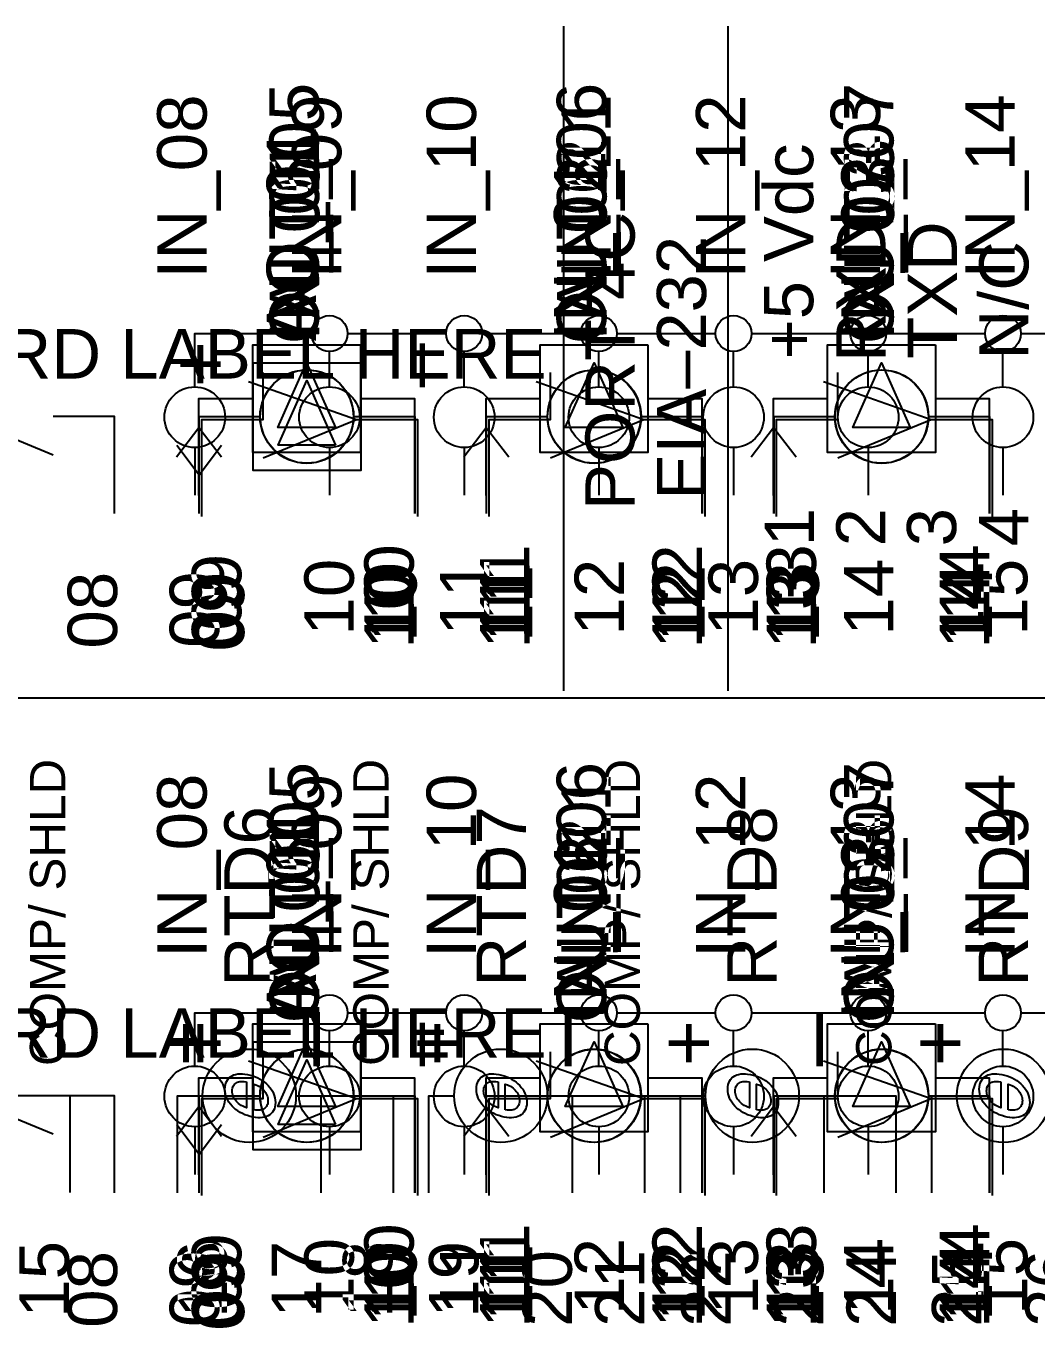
# Model space of a CAD drawing. Extents: x 0 to 24, y 0 to 18.
# Drawn here: x 11.546 to 12.953, y 4.188 to 6 of the extents above; entities that cross this region are included whole.
import ezdxf

# ---------------------------------------------------------------- set-up
doc = ezdxf.new("R2010")
doc.units = 0
doc.header["$MEASUREMENT"] = 0
for name, color, linetype in [('2_01__0-__EMPTY', 7, 'CONTINUOUS'), ('2_02__A-__SERIAL_COMMUNICA', 7, 'CONTINUOUS'), ('2_03__B-___3__DI___4__DO__', 7, 'CONTINUOUS'), ('2_04__1-___4__DI___4__DO_E', 7, 'CONTINUOUS'), ('2_05__C-___4__DI___4__DO_F', 7, 'CONTINUOUS'), ('2_06__D-___4__DI___3__DO_E', 7, 'CONTINUOUS'), ('2_07__2A___8__DO__ELECTROM', 7, 'CONTINUOUS'), ('2_08__2B___8__DO__ELECTROM', 7, 'CONTINUOUS'), ('2_09__2C___8__DO_ELECTROME', 7, 'CONTINUOUS'), ('2_10__2D___8__DO_ELECTROME', 7, 'CONTINUOUS'), ('2_11__2G___8__DO_ELECTROME', 7, 'CONTINUOUS'), ('2_12__3-___8__DI', 7, 'CONTINUOUS'), ('2_13__4-___14__DI', 7, 'CONTINUOUS'), ('2_14__6-___4__AI___4__AO__', 7, 'CONTINUOUS'), ('3_01__0-__EMPTY', 7, 'CONTINUOUS'), ('3_02__B-___3__DI___4__DO__', 7, 'CONTINUOUS'), ('3_03__1-___4__DI___4__DO_E', 7, 'CONTINUOUS'), ('3_04__C-___4__DI___4__DO_F', 7, 'CONTINUOUS'), ('3_05__D-___4__DI___3__DO_E', 7, 'CONTINUOUS'), ('3_06__2A___8__DO__ELECTROM', 7, 'CONTINUOUS'), ('3_07__2B___8__DO__ELECTROM', 7, 'CONTINUOUS'), ('3_08__2C___8__DO_ELECTROME', 7, 'CONTINUOUS'), ('3_09__2D___8__DO_ELECTROME', 7, 'CONTINUOUS'), ('3_10__2G___8__DO_ELECTROME', 7, 'CONTINUOUS'), ('3_11__3-___8__DI', 7, 'CONTINUOUS'), ('3_12__4-___14__DI', 7, 'CONTINUOUS'), ('3_13__6-___4__AI___4__AO__', 7, 'CONTINUOUS'), ('3_14__9-___10__RTD_INPUTS', 7, 'CONTINUOUS'), ('5_00_____DWG', 7, 'CONTINUOUS')]:
    doc.layers.add(name, color=color, linetype=linetype)
doc.styles.add('ARIAL', font='arial.ttf')

msp = doc.modelspace()

# ---------------------------------------------------------------- linework, layer by layer
at = {"layer": '2_02__A-__SERIAL_COMMUNICA'}
for points in [[(12.2943, 5.0748), (12.2943, 5.9998)], [(12.5231, 5.0748), (12.5231, 5.9998)]]:
    msp.add_lwpolyline(points, dxfattribs=at)
at = {"layer": '2_03__B-___3__DI___4__DO__'}
for points in [[(12.0115, 5.5314), (12.0115, 5.3814), (11.8615, 5.3814), (11.8615, 5.5314), (12.0115, 5.5314)], [(11.9764, 5.4164), (11.8964, 5.4164), (11.9365, 5.5064), (11.9764, 5.4164)], [(11.7865, 5.3214), (11.7865, 5.4564), (11.8615, 5.4564)], [(12.0115, 5.4564), (12.0866, 5.4564), (12.0866, 5.3214)], [(12.1865, 5.3214), (12.1864, 5.4564), (12.2716, 5.4564)], [(12.4016, 5.4564), (12.4866, 5.4564), (12.4866, 5.3214)], [(12.5864, 5.3214), (12.5864, 5.4564), (12.6716, 5.4564)], [(12.8016, 5.4564), (12.8865, 5.4564), (12.8865, 5.3214)], [(11.7552, 5.4164), (11.7864, 5.3752), (11.8176, 5.4164)]]:
    msp.add_lwpolyline(points, dxfattribs=at)
for centre in [(12.3366, 5.4564), (12.7366, 5.4564)]:
    msp.add_circle(centre, 0.065, dxfattribs=at)
at = {"layer": '2_04__1-___4__DI___4__DO_E'}
for points in [[(11.9363, 5.5214), (11.9494, 5.52), (11.9616, 5.5163), (11.9727, 5.5103), (11.9823, 5.5023), (11.9902, 5.4927), (11.9962, 5.4817), (12, 5.4695), (12.0013, 5.4564), (12, 5.4433), (11.9962, 5.4311), (11.9902, 5.42), (11.9823, 5.4104), (11.9727, 5.4025), (11.9616, 5.3965), (11.9494, 5.3927), (11.9363, 5.3914), (11.9232, 5.3927), (11.911, 5.3965), (11.9, 5.4025), (11.8904, 5.4104), (11.8824, 5.42), (11.8764, 5.4311), (11.8727, 5.4433), (11.8713, 5.4564), (11.8727, 5.4695), (11.8764, 5.4817), (11.8824, 5.4927), (11.8904, 5.5023), (11.9, 5.5103), (11.911, 5.5163), (11.9232, 5.52)], [(12.3364, 5.5214), (12.3495, 5.52), (12.3617, 5.5163), (12.3727, 5.5103), (12.3824, 5.5023), (12.3903, 5.4927), (12.3963, 5.4817), (12.4001, 5.4695), (12.4014, 5.4564), (12.4001, 5.4433), (12.3963, 5.4311), (12.3903, 5.42), (12.3824, 5.4104), (12.3727, 5.4025), (12.3617, 5.3965), (12.3495, 5.3927), (12.3364, 5.3914), (12.3233, 5.3927), (12.3111, 5.3965), (12.3001, 5.4025), (12.2904, 5.4104), (12.2825, 5.42), (12.2765, 5.4311), (12.2727, 5.4433), (12.2714, 5.4564), (12.2727, 5.4695), (12.2765, 5.4817), (12.2825, 5.4927), (12.2904, 5.5023), (12.3001, 5.5103), (12.3111, 5.5163), (12.3233, 5.52)], [(12.7365, 5.5214), (12.7496, 5.52), (12.7618, 5.5163), (12.7728, 5.5103), (12.7824, 5.5023), (12.7904, 5.4927), (12.7964, 5.4817), (12.8001, 5.4695), (12.8015, 5.4564), (12.8001, 5.4433), (12.7964, 5.4311), (12.7904, 5.42), (12.7824, 5.4104), (12.7728, 5.4025), (12.7618, 5.3965), (12.7496, 5.3927), (12.7365, 5.3914), (12.7234, 5.3927), (12.7112, 5.3965), (12.7001, 5.4025), (12.6905, 5.4104), (12.6826, 5.42), (12.6766, 5.4311), (12.6728, 5.4433), (12.6715, 5.4564), (12.6728, 5.4695), (12.6766, 5.4817), (12.6826, 5.4927), (12.6905, 5.5023), (12.7001, 5.5103), (12.7112, 5.5163), (12.7234, 5.52)]]:
    msp.add_lwpolyline(points, close=True, dxfattribs=at)
for points in [[(11.7863, 5.3214), (11.7863, 5.4564), (11.8713, 5.4564)], [(12.0013, 5.4564), (12.0863, 5.4564), (12.0863, 5.3214)], [(12.1864, 5.3214), (12.1864, 5.4564), (12.2714, 5.4564)], [(12.4014, 5.4564), (12.4864, 5.4564), (12.4864, 5.3214)], [(12.5865, 5.3214), (12.5865, 5.4564), (12.6714, 5.4564)], [(12.8015, 5.4564), (12.8864, 5.4564), (12.8864, 5.3214)]]:
    msp.add_lwpolyline(points, dxfattribs=at)
for centre in [(11.9363, 5.4564), (12.3364, 5.4564), (12.7365, 5.4564)]:
    msp.add_circle(centre, 0.065, dxfattribs=at)
at = {"layer": '2_05__C-___4__DI___4__DO_F'}
for points in [[(11.7863, 5.3213), (11.7863, 5.4563), (11.8713, 5.4563)], [(12.0013, 5.4563), (12.0863, 5.4563), (12.0863, 5.3213)], [(12.1864, 5.3213), (12.1864, 5.4563), (12.2714, 5.4563)], [(12.4014, 5.4563), (12.4864, 5.4563), (12.4864, 5.3213)], [(12.5865, 5.3213), (12.5865, 5.4563), (12.6714, 5.4563)], [(12.8015, 5.4563), (12.8864, 5.4563), (12.8864, 5.3213)]]:
    msp.add_lwpolyline(points, dxfattribs=at)
for centre in [(11.9363, 5.4563), (12.3364, 5.4563), (12.7365, 5.4563)]:
    msp.add_circle(centre, 0.065, dxfattribs=at)
at = {"layer": '2_06__D-___4__DI___3__DO_E'}
for points in [[(11.5834, 5.4027), (11.4534, 5.4564), (11.3934, 5.4564)], [(11.6685, 5.3214), (11.6685, 5.4564), (11.5834, 5.4564)], [(11.7863, 5.3214), (11.7863, 5.4564), (11.8713, 5.4564)], [(12.0013, 5.4564), (12.0863, 5.4564), (12.0863, 5.3214)], [(12.1864, 5.3214), (12.1864, 5.4564), (12.2714, 5.4564)], [(12.4014, 5.4564), (12.4864, 5.4564), (12.4864, 5.3214)], [(12.5865, 5.3214), (12.5865, 5.4564), (12.6715, 5.4564)], [(12.8015, 5.4564), (12.8865, 5.4564), (12.8865, 5.3214)]]:
    msp.add_lwpolyline(points, dxfattribs=at)
for centre in [(11.9363, 5.4564), (12.3364, 5.4564), (12.7365, 5.4564)]:
    msp.add_circle(centre, 0.065, dxfattribs=at)
at = {"layer": '2_07__2A___8__DO__ELECTROM'}
for points in [[(11.7903, 5.3175), (11.7903, 5.4525), (11.8754, 5.4525)], [(11.8755, 5.3988), (12.0054, 5.4525), (12.0904, 5.4525), (12.0904, 5.3175)], [(12.1903, 5.3175), (12.1903, 5.4525), (12.2754, 5.4525)], [(12.2755, 5.3988), (12.4054, 5.4525), (12.4904, 5.4525), (12.4904, 5.3175)], [(12.5903, 5.3175), (12.5903, 5.4525), (12.6754, 5.4525)], [(12.6754, 5.3988), (12.8054, 5.4525), (12.8904, 5.4525), (12.8904, 5.3175)]]:
    msp.add_lwpolyline(points, dxfattribs=at)
at = {"layer": '2_08__2B___8__DO__ELECTROM'}
for points in [[(11.7903, 5.3175), (11.7903, 5.4525), (11.8754, 5.4525), (11.8754, 5.5175)], [(12.1903, 5.3175), (12.1903, 5.4525), (12.2754, 5.4525), (12.2754, 5.5175)], [(12.5903, 5.3175), (12.5903, 5.4525), (12.6754, 5.4525), (12.6754, 5.5175)], [(11.8554, 5.505), (12.0054, 5.4525), (12.0904, 5.4525), (12.0904, 5.3175)], [(12.2554, 5.505), (12.4054, 5.4525), (12.4904, 5.4525), (12.4904, 5.3175)], [(12.6554, 5.505), (12.8054, 5.4525), (12.8904, 5.4525), (12.8904, 5.3175)]]:
    msp.add_lwpolyline(points, dxfattribs=at)
at = {"layer": '2_09__2C___8__DO_ELECTROME'}
for points in [[(12.5903, 5.3175), (12.5903, 5.4525), (12.6754, 5.4525), (12.6754, 5.5175)], [(12.6554, 5.505), (12.8054, 5.4525), (12.8904, 5.4525), (12.8904, 5.3175)], [(11.7903, 5.3175), (11.7903, 5.4525), (11.8754, 5.4525)], [(11.8755, 5.3988), (12.0054, 5.4525), (12.0904, 5.4525), (12.0904, 5.3175)], [(12.1903, 5.3175), (12.1903, 5.4525), (12.2754, 5.4525)], [(12.2755, 5.3988), (12.4054, 5.4525), (12.4904, 5.4525), (12.4904, 5.3175)]]:
    msp.add_lwpolyline(points, dxfattribs=at)
at = {"layer": '2_10__2D___8__DO_ELECTROME'}
for points in [[(11.7903, 5.3175), (11.7903, 5.4525), (11.8754, 5.4525), (11.8754, 5.5175)], [(12.1903, 5.3175), (12.1903, 5.4525), (12.2754, 5.4525), (12.2754, 5.5175)], [(12.5903, 5.3175), (12.5903, 5.4525), (12.6754, 5.4525), (12.6754, 5.5175)], [(11.8554, 5.505), (12.0055, 5.4525), (12.0904, 5.4525), (12.0904, 5.3175)], [(12.2554, 5.505), (12.4054, 5.4525), (12.4904, 5.4525), (12.4904, 5.3175)], [(12.6554, 5.505), (12.8054, 5.4525), (12.8904, 5.4525), (12.8904, 5.3175)]]:
    msp.add_lwpolyline(points, dxfattribs=at)
at = {"layer": '2_11__2G___8__DO_ELECTROME'}
for points in [[(11.7903, 5.3175), (11.7903, 5.4525), (11.8754, 5.4525), (11.8754, 5.5175)], [(12.1903, 5.3175), (12.1903, 5.4525), (12.2754, 5.4525), (12.2754, 5.5175)], [(12.5903, 5.3175), (12.5903, 5.4525), (12.6754, 5.4525), (12.6754, 5.5175)], [(11.8554, 5.505), (12.0054, 5.4525), (12.0904, 5.4525), (12.0904, 5.3175)], [(12.2554, 5.505), (12.4054, 5.4525), (12.4904, 5.4525), (12.4904, 5.3175)], [(12.6554, 5.505), (12.8054, 5.4525), (12.8904, 5.4525), (12.8904, 5.3175)]]:
    msp.add_lwpolyline(points, dxfattribs=at)
at = {"layer": '2_12__3-___8__DI'}
for points in [[(11.7865, 5.3214), (11.7865, 5.4564), (11.8715, 5.4564)], [(12.0015, 5.4564), (12.0865, 5.4564), (12.0865, 5.3214)], [(12.1866, 5.3214), (12.1866, 5.4564), (12.2716, 5.4564)], [(12.4016, 5.4564), (12.4866, 5.4564), (12.4866, 5.3214)], [(12.5867, 5.3214), (12.5867, 5.4564), (12.6716, 5.4564)], [(12.8017, 5.4564), (12.8867, 5.4564), (12.8867, 5.3214)]]:
    msp.add_lwpolyline(points, dxfattribs=at)
for centre in [(11.9365, 5.4564), (12.3366, 5.4564), (12.7367, 5.4564)]:
    msp.add_circle(centre, 0.065, dxfattribs=at)
at = {"layer": '2_13__4-___14__DI'}
for points in [[(11.7804, 5.4978), (11.7804, 5.5719), (11.9429, 5.5719)], [(11.9929, 5.5719), (12.1304, 5.5719)], [(12.1804, 5.5719), (12.3179, 5.5719)], [(12.3679, 5.5719), (12.5054, 5.5719)], [(12.5554, 5.5719), (12.6929, 5.5719)], [(12.7429, 5.5719), (12.8804, 5.5719)], [(12.9304, 5.5719), (13.0929, 5.5719), (13.0929, 5.3469)], [(11.9679, 5.4978), (11.9679, 5.5469)], [(12.1554, 5.4978), (12.1554, 5.5469)], [(12.3429, 5.4978), (12.3429, 5.5469)], [(12.5304, 5.4978), (12.5304, 5.5469)], [(12.7179, 5.4978), (12.7179, 5.5469)], [(12.9054, 5.4978), (12.9054, 5.5469)], [(11.7804, 5.4133), (11.7804, 5.3469)], [(11.9679, 5.4133), (11.9679, 5.3469)], [(12.1554, 5.4133), (12.1554, 5.3469)], [(12.3429, 5.4133), (12.3429, 5.3469)], [(12.5304, 5.4133), (12.5304, 5.3469)], [(12.7179, 5.4133), (12.7179, 5.3469)], [(12.9054, 5.4133), (12.9054, 5.3469)]]:
    msp.add_lwpolyline(points, dxfattribs=at)
for centre, radius in [((11.9679, 5.5719), 0.025), ((12.1554, 5.5719), 0.025), ((12.3429, 5.5719), 0.025), ((12.5304, 5.5719), 0.025), ((12.7179, 5.5719), 0.025), ((12.9054, 5.5719), 0.025), ((11.7804, 5.4555), 0.0422), ((11.9679, 5.4555), 0.0422), ((12.1554, 5.4555), 0.0422), ((12.3429, 5.4555), 0.0422), ((12.5304, 5.4555), 0.0422), ((12.7179, 5.4555), 0.0422), ((12.9054, 5.4555), 0.0422)]:
    msp.add_circle(centre, radius, dxfattribs=at)
at = {"layer": '2_14__6-___4__AI___4__AO__'}
for points in [[(12.0112, 5.5564), (12.0112, 5.4064), (11.8612, 5.4064), (11.8612, 5.5564), (12.0112, 5.5564)], [(12.4112, 5.5564), (12.4112, 5.4064), (12.2612, 5.4064), (12.2612, 5.5564), (12.4112, 5.5564)], [(12.8113, 5.5564), (12.8113, 5.4064), (12.6613, 5.4064), (12.6613, 5.5564), (12.8113, 5.5564)], [(11.9761, 5.4414), (11.8961, 5.4414), (11.9361, 5.5314), (11.9761, 5.4414)], [(12.3762, 5.4414), (12.2962, 5.4414), (12.3362, 5.5314), (12.3762, 5.4414)], [(12.7763, 5.4414), (12.6963, 5.4414), (12.7363, 5.5314), (12.7763, 5.4414)], [(11.7862, 5.3464), (11.7861, 5.4814), (11.8612, 5.4814)], [(12.0112, 5.4814), (12.0863, 5.4814), (12.0863, 5.3464)], [(12.1862, 5.3464), (12.1861, 5.4814), (12.2612, 5.4814)], [(12.4112, 5.4814), (12.4863, 5.4814), (12.4863, 5.3464)], [(12.5862, 5.3464), (12.5862, 5.4814), (12.6613, 5.4814)], [(12.8113, 5.4814), (12.8864, 5.4814), (12.8864, 5.3464)], [(11.7549, 5.4002), (11.7862, 5.4414), (11.8174, 5.4002)], [(12.1549, 5.4002), (12.1862, 5.4414), (12.2174, 5.4002)], [(12.555, 5.4002), (12.5862, 5.4414), (12.6174, 5.4002)]]:
    msp.add_lwpolyline(points, dxfattribs=at)
at = {"layer": '3_02__B-___3__DI___4__DO__'}
for points in [[(12.0115, 4.5863), (12.0115, 4.4363), (11.8615, 4.4363), (11.8615, 4.5863), (12.0115, 4.5863)], [(11.9764, 4.4714), (11.8964, 4.4714), (11.9365, 4.5613), (11.9764, 4.4714)], [(11.7865, 4.3764), (11.7865, 4.5114), (11.8615, 4.5114)], [(12.0115, 4.5114), (12.0866, 4.5114), (12.0866, 4.3764)], [(12.1865, 4.3764), (12.1864, 4.5114), (12.2716, 4.5114)], [(12.4016, 4.5114), (12.4866, 4.5114), (12.4866, 4.3764)], [(12.5864, 4.3764), (12.5864, 4.5114), (12.6716, 4.5114)], [(12.8016, 4.5114), (12.8865, 4.5114), (12.8865, 4.3764)], [(11.7552, 4.4714), (11.7864, 4.4301), (11.8176, 4.4714)]]:
    msp.add_lwpolyline(points, dxfattribs=at)
for centre in [(12.3366, 4.5114), (12.7366, 4.5114)]:
    msp.add_circle(centre, 0.065, dxfattribs=at)
at = {"layer": '3_03__1-___4__DI___4__DO_E'}
for points in [[(11.9363, 4.5763), (11.9494, 4.575), (11.9616, 4.5712), (11.9727, 4.5652), (11.9823, 4.5573), (11.9902, 4.5477), (11.9962, 4.5366), (12, 4.5244), (12.0013, 4.5113), (12, 4.4982), (11.9962, 4.486), (11.9902, 4.475), (11.9823, 4.4654), (11.9727, 4.4574), (11.9616, 4.4515), (11.9494, 4.4477), (11.9363, 4.4463), (11.9232, 4.4477), (11.911, 4.4515), (11.9, 4.4574), (11.8904, 4.4654), (11.8824, 4.475), (11.8764, 4.486), (11.8727, 4.4982), (11.8713, 4.5113), (11.8727, 4.5244), (11.8764, 4.5366), (11.8824, 4.5477), (11.8904, 4.5573), (11.9, 4.5652), (11.911, 4.5712), (11.9232, 4.575)], [(12.3364, 4.5763), (12.3495, 4.575), (12.3617, 4.5712), (12.3727, 4.5652), (12.3824, 4.5573), (12.3903, 4.5477), (12.3963, 4.5366), (12.4001, 4.5244), (12.4014, 4.5113), (12.4001, 4.4982), (12.3963, 4.486), (12.3903, 4.475), (12.3824, 4.4654), (12.3727, 4.4574), (12.3617, 4.4515), (12.3495, 4.4477), (12.3364, 4.4463), (12.3233, 4.4477), (12.3111, 4.4515), (12.3001, 4.4574), (12.2904, 4.4654), (12.2825, 4.475), (12.2765, 4.486), (12.2727, 4.4982), (12.2714, 4.5113), (12.2727, 4.5244), (12.2765, 4.5366), (12.2825, 4.5477), (12.2904, 4.5573), (12.3001, 4.5652), (12.3111, 4.5712), (12.3233, 4.575)], [(12.7365, 4.5763), (12.7496, 4.575), (12.7618, 4.5712), (12.7728, 4.5652), (12.7824, 4.5573), (12.7904, 4.5477), (12.7964, 4.5366), (12.8001, 4.5244), (12.8015, 4.5113), (12.8001, 4.4982), (12.7964, 4.486), (12.7904, 4.475), (12.7824, 4.4654), (12.7728, 4.4574), (12.7618, 4.4515), (12.7496, 4.4477), (12.7365, 4.4463), (12.7234, 4.4477), (12.7112, 4.4515), (12.7001, 4.4574), (12.6905, 4.4654), (12.6826, 4.475), (12.6766, 4.486), (12.6728, 4.4982), (12.6715, 4.5113), (12.6728, 4.5244), (12.6766, 4.5366), (12.6826, 4.5477), (12.6905, 4.5573), (12.7001, 4.5652), (12.7112, 4.5712), (12.7234, 4.575)]]:
    msp.add_lwpolyline(points, close=True, dxfattribs=at)
for points in [[(11.7863, 4.3764), (11.7863, 4.5114), (11.8713, 4.5114)], [(12.0013, 4.5114), (12.0863, 4.5114), (12.0863, 4.3764)], [(12.1864, 4.3764), (12.1864, 4.5114), (12.2714, 4.5114)], [(12.4014, 4.5114), (12.4864, 4.5114), (12.4864, 4.3764)], [(12.5865, 4.3764), (12.5865, 4.5114), (12.6714, 4.5114)], [(12.8015, 4.5114), (12.8864, 4.5114), (12.8864, 4.3764)]]:
    msp.add_lwpolyline(points, dxfattribs=at)
for centre in [(11.9363, 4.5114), (12.3364, 4.5114), (12.7365, 4.5114)]:
    msp.add_circle(centre, 0.065, dxfattribs=at)
at = {"layer": '3_04__C-___4__DI___4__DO_F'}
for points in [[(11.7863, 4.3763), (11.7863, 4.5113), (11.8713, 4.5113)], [(12.0013, 4.5113), (12.0863, 4.5113), (12.0863, 4.3763)], [(12.1864, 4.3763), (12.1864, 4.5113), (12.2714, 4.5113)], [(12.4014, 4.5113), (12.4864, 4.5113), (12.4864, 4.3763)], [(12.5865, 4.3763), (12.5865, 4.5113), (12.6714, 4.5113)], [(12.8015, 4.5113), (12.8864, 4.5113), (12.8864, 4.3763)]]:
    msp.add_lwpolyline(points, dxfattribs=at)
for centre in [(11.9363, 4.5113), (12.3364, 4.5113), (12.7365, 4.5113)]:
    msp.add_circle(centre, 0.065, dxfattribs=at)
at = {"layer": '3_05__D-___4__DI___3__DO_E'}
for points in [[(11.5834, 4.4577), (11.4534, 4.5114), (11.3934, 4.5114)], [(11.6685, 4.3764), (11.6685, 4.5114), (11.5834, 4.5114)], [(11.7863, 4.3764), (11.7863, 4.5114), (11.8713, 4.5114)], [(12.0013, 4.5114), (12.0863, 4.5114), (12.0863, 4.3764)], [(12.1864, 4.3764), (12.1864, 4.5114), (12.2714, 4.5114)], [(12.4014, 4.5114), (12.4864, 4.5114), (12.4864, 4.3764)], [(12.5865, 4.3764), (12.5865, 4.5114), (12.6714, 4.5114)], [(12.8015, 4.5114), (12.8864, 4.5114), (12.8864, 4.3764)]]:
    msp.add_lwpolyline(points, dxfattribs=at)
for centre in [(11.9363, 4.5114), (12.3364, 4.5114), (12.7365, 4.5114)]:
    msp.add_circle(centre, 0.065, dxfattribs=at)
at = {"layer": '3_06__2A___8__DO__ELECTROM'}
for points in [[(11.7903, 4.3725), (11.7903, 4.5075), (11.8754, 4.5075)], [(11.8755, 4.4538), (12.0054, 4.5075), (12.0904, 4.5075), (12.0904, 4.3725)], [(12.1903, 4.3725), (12.1903, 4.5075), (12.2754, 4.5075)], [(12.2755, 4.4538), (12.4054, 4.5075), (12.4904, 4.5075), (12.4904, 4.3725)], [(12.5903, 4.3725), (12.5903, 4.5075), (12.6754, 4.5075)], [(12.6754, 4.4538), (12.8054, 4.5075), (12.8904, 4.5075), (12.8904, 4.3725)]]:
    msp.add_lwpolyline(points, dxfattribs=at)
at = {"layer": '3_07__2B___8__DO__ELECTROM'}
for points in [[(11.7903, 4.3724), (11.7903, 4.5075), (11.8754, 4.5075), (11.8754, 4.5724)], [(12.1903, 4.3724), (12.1903, 4.5075), (12.2754, 4.5075), (12.2754, 4.5724)], [(12.5903, 4.3724), (12.5903, 4.5075), (12.6754, 4.5075), (12.6754, 4.5724)], [(11.8554, 4.56), (12.0054, 4.5074), (12.0904, 4.5075), (12.0904, 4.3725)], [(12.2554, 4.56), (12.4054, 4.5074), (12.4904, 4.5075), (12.4904, 4.3725)], [(12.6554, 4.56), (12.8054, 4.5074), (12.8904, 4.5075), (12.8904, 4.3725)]]:
    msp.add_lwpolyline(points, dxfattribs=at)
at = {"layer": '3_08__2C___8__DO_ELECTROME'}
for points in [[(12.5903, 4.3724), (12.5903, 4.5075), (12.6754, 4.5075), (12.6754, 4.5724)], [(12.6554, 4.56), (12.8054, 4.5074), (12.8904, 4.5075), (12.8904, 4.3725)], [(11.7903, 4.3724), (11.7903, 4.5074), (11.8754, 4.5074)], [(11.8755, 4.4537), (12.0054, 4.5074), (12.0904, 4.5074), (12.0904, 4.3724)], [(12.1903, 4.3724), (12.1903, 4.5074), (12.2754, 4.5074)], [(12.2755, 4.4537), (12.4054, 4.5074), (12.4904, 4.5074), (12.4904, 4.3724)]]:
    msp.add_lwpolyline(points, dxfattribs=at)
at = {"layer": '3_09__2D___8__DO_ELECTROME'}
for points in [[(11.7903, 4.3724), (11.7903, 4.5075), (11.8754, 4.5075), (11.8754, 4.5724)], [(12.1903, 4.3724), (12.1903, 4.5075), (12.2754, 4.5075), (12.2754, 4.5724)], [(12.5903, 4.3724), (12.5903, 4.5075), (12.6754, 4.5075), (12.6754, 4.5724)], [(11.8554, 4.56), (12.0055, 4.5074), (12.0904, 4.5075), (12.0904, 4.3725)], [(12.2554, 4.56), (12.4054, 4.5074), (12.4904, 4.5075), (12.4904, 4.3725)], [(12.6554, 4.56), (12.8054, 4.5074), (12.8904, 4.5075), (12.8904, 4.3725)]]:
    msp.add_lwpolyline(points, dxfattribs=at)
at = {"layer": '3_10__2G___8__DO_ELECTROME'}
for points in [[(11.7903, 4.3724), (11.7903, 4.5075), (11.8754, 4.5075), (11.8754, 4.5724)], [(12.1903, 4.3724), (12.1903, 4.5075), (12.2754, 4.5075), (12.2754, 4.5724)], [(12.5903, 4.3724), (12.5903, 4.5075), (12.6754, 4.5075), (12.6754, 4.5724)], [(11.8554, 4.56), (12.0054, 4.5074), (12.0904, 4.5075), (12.0904, 4.3725)], [(12.2554, 4.56), (12.4054, 4.5074), (12.4904, 4.5075), (12.4904, 4.3725)], [(12.6554, 4.56), (12.8054, 4.5074), (12.8904, 4.5075), (12.8904, 4.3725)]]:
    msp.add_lwpolyline(points, dxfattribs=at)
at = {"layer": '3_11__3-___8__DI'}
for points in [[(11.7865, 4.3764), (11.7865, 4.5114), (11.8715, 4.5114)], [(12.0015, 4.5114), (12.0865, 4.5114), (12.0865, 4.3764)], [(12.1866, 4.3764), (12.1866, 4.5114), (12.2716, 4.5114)], [(12.4016, 4.5114), (12.4866, 4.5114), (12.4866, 4.3764)], [(12.5867, 4.3764), (12.5867, 4.5114), (12.6716, 4.5114)], [(12.8017, 4.5114), (12.8867, 4.5114), (12.8867, 4.3764)]]:
    msp.add_lwpolyline(points, dxfattribs=at)
for centre in [(11.9365, 4.5114), (12.3366, 4.5114), (12.7367, 4.5114)]:
    msp.add_circle(centre, 0.065, dxfattribs=at)
at = {"layer": '3_12__4-___14__DI'}
for points in [[(11.7804, 4.5528), (11.7804, 4.6268), (11.9429, 4.6268)], [(11.9929, 4.6268), (12.1304, 4.6268)], [(12.1804, 4.6268), (12.3179, 4.6268)], [(12.3679, 4.6268), (12.5054, 4.6268)], [(12.5554, 4.6268), (12.6929, 4.6268)], [(12.7429, 4.6268), (12.8804, 4.6268)], [(12.9304, 4.6268), (13.0929, 4.6268), (13.0929, 4.4018)], [(11.9679, 4.5528), (11.9679, 4.6018)], [(12.1554, 4.5528), (12.1554, 4.6018)], [(12.3429, 4.5528), (12.3429, 4.6018)], [(12.5304, 4.5528), (12.5304, 4.6018)], [(12.7179, 4.5528), (12.7179, 4.6018)], [(12.9054, 4.5528), (12.9054, 4.6018)], [(11.7804, 4.4683), (11.7804, 4.4018)], [(11.9679, 4.4683), (11.9679, 4.4018)], [(12.1554, 4.4683), (12.1554, 4.4018)], [(12.3429, 4.4683), (12.3429, 4.4018)], [(12.5304, 4.4683), (12.5304, 4.4018)], [(12.7179, 4.4683), (12.7179, 4.4018)], [(12.9054, 4.4683), (12.9054, 4.4018)]]:
    msp.add_lwpolyline(points, dxfattribs=at)
for centre, radius in [((11.9679, 4.6268), 0.025), ((12.1554, 4.6268), 0.025), ((12.3429, 4.6268), 0.025), ((12.5304, 4.6268), 0.025), ((12.7179, 4.6268), 0.025), ((12.9054, 4.6268), 0.025), ((11.7804, 4.5105), 0.0422), ((11.9679, 4.5105), 0.0422), ((12.1554, 4.5105), 0.0422), ((12.3429, 4.5105), 0.0422), ((12.5304, 4.5105), 0.0422), ((12.7179, 4.5105), 0.0422), ((12.9054, 4.5105), 0.0422)]:
    msp.add_circle(centre, radius, dxfattribs=at)
at = {"layer": '3_13__6-___4__AI___4__AO__'}
for points in [[(12.0112, 4.6113), (12.0112, 4.4613), (11.8612, 4.4613), (11.8612, 4.6113), (12.0112, 4.6113)], [(12.4112, 4.6113), (12.4112, 4.4613), (12.2612, 4.4613), (12.2612, 4.6113), (12.4112, 4.6113)], [(12.8113, 4.6113), (12.8113, 4.4613), (12.6613, 4.4613), (12.6613, 4.6113), (12.8113, 4.6113)], [(11.9761, 4.4963), (11.8961, 4.4963), (11.9361, 4.5863), (11.9761, 4.4963)], [(12.3762, 4.4963), (12.2962, 4.4963), (12.3362, 4.5863), (12.3762, 4.4963)], [(12.7763, 4.4963), (12.6963, 4.4963), (12.7363, 4.5863), (12.7763, 4.4963)], [(11.7862, 4.4014), (11.7861, 4.5364), (11.8612, 4.5364)], [(12.0112, 4.5364), (12.0863, 4.5364), (12.0863, 4.4014)], [(12.1862, 4.4014), (12.1861, 4.5364), (12.2612, 4.5364)], [(12.4112, 4.5364), (12.4863, 4.5364), (12.4863, 4.4014)], [(12.5862, 4.4014), (12.5862, 4.5364), (12.6613, 4.5364)], [(12.8113, 4.5364), (12.8864, 4.5364), (12.8864, 4.4014)], [(11.7549, 4.4551), (11.7862, 4.4964), (11.8174, 4.4551)], [(12.1549, 4.4551), (12.1862, 4.4964), (12.2174, 4.4551)], [(12.555, 4.4551), (12.5862, 4.4964), (12.6174, 4.4551)]]:
    msp.add_lwpolyline(points, dxfattribs=at)
at = {"layer": '3_14__9-___10__RTD_INPUTS'}
for points in [[(11.823, 4.5268, -0.143998), (11.828, 4.5361, -0.134668), (11.8373, 4.5411, -0.092608), (11.85, 4.5416, -0.064693), (11.8649, 4.5377, -0.06933), (11.8776, 4.5303, -0.080584), (11.8869, 4.5203, -0.095051), (11.8919, 4.5084, -0.105205), (11.8919, 4.4958, -0.144282), (11.8869, 4.4866, -0.134327), (11.8776, 4.4816, -0.092374), (11.8649, 4.4811, -0.064684), (11.85, 4.485, -0.069188), (11.8373, 4.4924, -0.080393), (11.828, 4.5023, -0.095121), (11.823, 4.5142, -0.105176)], [(11.8524, 4.5306), (11.8524, 4.4947), (11.8493, 4.4958, -0.062591), (11.8414, 4.5006, -0.080511), (11.8358, 4.5067, -0.095491), (11.8329, 4.514, -0.097303), (11.8329, 4.5218, -0.142807), (11.8358, 4.5275, -0.135554), (11.8414, 4.5306, -0.08583), (11.8493, 4.5312)], [(12.173, 4.5268, -0.143998), (12.178, 4.5361, -0.134668), (12.1873, 4.5411, -0.092608), (12.2, 4.5416, -0.064693), (12.2149, 4.5377, -0.06933), (12.2276, 4.5303, -0.080584), (12.2369, 4.5203, -0.095051), (12.2419, 4.5084, -0.105205), (12.2419, 4.4958, -0.144282), (12.2369, 4.4866, -0.134327), (12.2276, 4.4816, -0.092374), (12.2149, 4.4811, -0.064684), (12.2, 4.485, -0.069188), (12.1873, 4.4924, -0.080393), (12.178, 4.5023, -0.095121), (12.173, 4.5142, -0.105176)], [(12.2025, 4.5306), (12.2025, 4.4947), (12.1994, 4.4958, -0.062591), (12.1914, 4.5006, -0.080511), (12.1859, 4.5067, -0.095491), (12.1829, 4.514, -0.097303), (12.1829, 4.5218, -0.142807), (12.1859, 4.5275, -0.135554), (12.1914, 4.5306, -0.08583), (12.1994, 4.5312)], [(12.523, 4.5268, -0.143998), (12.528, 4.5361, -0.134668), (12.5373, 4.5411, -0.092608), (12.55, 4.5416, -0.064693), (12.5649, 4.5377, -0.06933), (12.5776, 4.5303, -0.080584), (12.5869, 4.5203, -0.095051), (12.5919, 4.5084, -0.105205), (12.5919, 4.4958, -0.144282), (12.5869, 4.4866, -0.134327), (12.5776, 4.4816, -0.092374), (12.5649, 4.4811, -0.064684), (12.55, 4.485, -0.069188), (12.5373, 4.4924, -0.080393), (12.528, 4.5023, -0.095121), (12.523, 4.5142, -0.105176)], [(12.5525, 4.5306), (12.5525, 4.4947), (12.5494, 4.4958, -0.062591), (12.5415, 4.5006, -0.080511), (12.5359, 4.5067, -0.095491), (12.533, 4.514, -0.097303), (12.533, 4.5218, -0.142807), (12.5359, 4.5275, -0.135554), (12.5415, 4.5306, -0.08583), (12.5494, 4.5312)], [(12.873, 4.5268, -0.143998), (12.878, 4.5361, -0.134668), (12.8873, 4.5411, -0.092608), (12.9, 4.5416, -0.064693), (12.9149, 4.5377, -0.06933), (12.9276, 4.5303, -0.080584), (12.9369, 4.5203, -0.095051), (12.9419, 4.5084, -0.105205), (12.9419, 4.4958, -0.144282), (12.9369, 4.4866, -0.134327), (12.9276, 4.4816, -0.092374), (12.9149, 4.4811, -0.064684), (12.9, 4.485, -0.069188), (12.8873, 4.4924, -0.080393), (12.878, 4.5023, -0.095121), (12.873, 4.5142, -0.105176)], [(12.9025, 4.5306), (12.9025, 4.4947), (12.8994, 4.4958, -0.062591), (12.8915, 4.5006, -0.080511), (12.8859, 4.5067, -0.095491), (12.883, 4.514, -0.097303), (12.883, 4.5218, -0.142807), (12.8859, 4.5275, -0.135554), (12.8915, 4.5306, -0.08583), (12.8994, 4.5312)], [(11.8624, 4.4919), (11.8624, 4.5277), (11.8655, 4.5267, -0.062591), (11.8734, 4.5219, -0.080511), (11.879, 4.5157, -0.095491), (11.8819, 4.5085, -0.097303), (11.8819, 4.5007, -0.142807), (11.879, 4.495, -0.135554), (11.8734, 4.4919, -0.08583), (11.8655, 4.4913)], [(12.2125, 4.4919), (12.2125, 4.5277), (12.2156, 4.5267, -0.062591), (12.2235, 4.5219, -0.080511), (12.229, 4.5157, -0.095491), (12.232, 4.5085, -0.097303), (12.232, 4.5007, -0.142807), (12.229, 4.495, -0.135554), (12.2235, 4.4919, -0.08583), (12.2156, 4.4913)], [(12.5625, 4.4919), (12.5625, 4.5277), (12.5656, 4.5267, -0.062591), (12.5735, 4.5219, -0.080511), (12.5791, 4.5157, -0.095491), (12.582, 4.5085, -0.097303), (12.582, 4.5007, -0.142807), (12.5791, 4.495, -0.135554), (12.5735, 4.4919, -0.08583), (12.5656, 4.4913)], [(12.9125, 4.4919), (12.9125, 4.5277), (12.9156, 4.5267, -0.062591), (12.9235, 4.5219, -0.080511), (12.929, 4.5157, -0.095491), (12.932, 4.5085, -0.097303), (12.932, 4.5007, -0.142807), (12.929, 4.495, -0.135554), (12.9235, 4.4919, -0.08583), (12.9156, 4.4913)]]:
    msp.add_lwpolyline(points, format="xyb", close=True, dxfattribs=at)
for points in [[(11.4713, 4.5116), (11.6064, 4.5116), (11.6064, 4.3766)], [(11.7564, 4.3764), (11.7563, 4.5114), (11.7913, 4.5114)], [(11.9213, 4.5114), (12.0564, 4.5114), (12.0564, 4.3764)], [(11.9564, 4.3764), (11.9564, 4.5114)], [(12.1064, 4.3764), (12.1064, 4.5114), (12.1414, 4.5114)], [(12.2714, 4.5114), (12.4064, 4.5114), (12.4064, 4.3764)], [(12.3064, 4.3764), (12.3064, 4.5114)], [(12.4564, 4.3764), (12.4564, 4.5114), (12.4914, 4.5114)], [(12.6214, 4.5114), (12.7564, 4.5114), (12.7564, 4.3764)], [(12.6564, 4.3764), (12.6564, 4.5114)], [(12.8064, 4.3764), (12.8064, 4.5114), (12.8414, 4.5114)]]:
    msp.add_lwpolyline(points, dxfattribs=at)
for centre in [(11.8563, 4.5114), (12.2064, 4.5114), (12.5564, 4.5114), (12.9064, 4.5114)]:
    msp.add_circle(centre, 0.065, dxfattribs=at)
at = {"layer": '5_00_____DWG'}
msp.add_lwpolyline([(13.5304, 5.0648), (9.6605, 5.0648)], dxfattribs=at)

# ---------------------------------------------------------------- texts
at = {"layer": '2_01__0-__EMPTY', "style": 'ARIAL'}
msp.add_text('PLACE EXPANSION CARD LABEL HERE', height=0.068833, dxfattribs=at).set_placement((10.4479, 5.5093))
at = {"layer": '2_02__A-__SERIAL_COMMUNICA', "style": 'ARIAL'}
for s, height, p in [('+5 Vdc', 0.06846, (12.6413, 5.5359)), ('PORT 4C', 0.06846, (12.3927, 5.3265)), ('RXD', 0.06846, (12.7419, 5.5325)), ('TXD', 0.06846, (12.8413, 5.5367)), ('EIA–232', 0.06846, (12.4921, 5.3409)), ('N/C', 0.06846, (12.9408, 5.5358)), ('4', 0.0685, (12.9407, 5.2759)), ('1', 0.0685, (12.6424, 5.2759)), ('2', 0.0685, (12.7418, 5.2759)), ('3', 0.0685, (12.8402, 5.2759))]:
    msp.add_text(s, height=height, rotation=90, dxfattribs=at).set_placement(p)
at = {"layer": '2_03__B-___3__DI___4__DO__', "style": 'ARIAL'}
for s, height, p in [('AO_01', 0.06883, (11.9492, 5.5613)), ('IN_01', 0.06883, (12.3492, 5.5613)), ('IN_02', 0.06883, (12.7492, 5.5613)), ('+', 0.0787, (11.8263, 5.4974)), ('–', 0.0787, (12.1261, 5.4972)), ('09', 0.06883, (11.8452, 5.1335)), ('10', 0.06883, (12.0852, 5.1335)), ('11', 0.06883, (12.2464, 5.1335)), ('12', 0.06883, (12.4863, 5.1335)), ('13', 0.06883, (12.6452, 5.1335)), ('14', 0.06883, (12.8863, 5.1335))]:
    msp.add_text(s, height=height, rotation=90, dxfattribs=at).set_placement(p)
at = {"layer": '2_04__1-___4__DI___4__DO_E', "style": 'ARIAL'}
for s, p in [('IN_01', (11.9535, 5.5623)), ('IN_01', (11.9535, 5.5619)), ('IN_02', (12.3536, 5.5623)), ('IN_02', (12.3536, 5.5619)), ('IN_03', (12.7535, 5.5623)), ('IN_03', (12.7535, 5.5619)), ('09', (11.8452, 5.1335)), ('09', (11.8452, 5.1333)), ('10', (12.0852, 5.1469)), ('10', (12.0852, 5.1468)), ('11', (12.2463, 5.1468)), ('11', (12.2463, 5.1469)), ('12', (12.4863, 5.1469)), ('12', (12.4863, 5.1468)), ('13', (12.6452, 5.1469)), ('13', (12.6452, 5.1468)), ('14', (12.8863, 5.1468)), ('14', (12.8863, 5.1469))]:
    msp.add_text(s, height=0.06883, rotation=90, dxfattribs=at).set_placement(p)
at = {"layer": '2_05__C-___4__DI___4__DO_F', "style": 'ARIAL'}
for s, p in [('IN_01', (11.9535, 5.5622)), ('IN_02', (12.3536, 5.5622)), ('IN_03', (12.7535, 5.5622)), ('09', (11.8452, 5.1334)), ('10', (12.0852, 5.1468)), ('11', (12.2463, 5.1468)), ('12', (12.4863, 5.1468)), ('13', (12.6452, 5.1468)), ('14', (12.8863, 5.1468))]:
    msp.add_text(s, height=0.06883, rotation=90, dxfattribs=at).set_placement(p)
at = {"layer": '2_06__D-___4__DI___3__DO_E', "style": 'ARIAL'}
for s, p in [('IN_01', (11.9536, 5.5623)), ('IN_02', (12.3536, 5.5623)), ('IN_03', (12.7535, 5.5623)), ('08', (11.6723, 5.1335)), ('09', (11.8452, 5.1335)), ('10', (12.0852, 5.1469)), ('11', (12.2464, 5.1469)), ('12', (12.4863, 5.1469)), ('13', (12.6452, 5.1469)), ('14', (12.8863, 5.1469))]:
    msp.add_text(s, height=0.06883, rotation=90, dxfattribs=at).set_placement(p)
at = {"layer": '2_07__2A___8__DO__ELECTROM', "style": 'ARIAL'}
for s, p in [('OUT_05', (11.9531, 5.5575)), ('OUT_06', (12.3531, 5.5575)), ('OUT_07', (12.753, 5.5575)), ('10', (12.0892, 5.143)), ('11', (12.2503, 5.143)), ('12', (12.4903, 5.143)), ('13', (12.6492, 5.143)), ('14', (12.8903, 5.143)), ('09', (11.8492, 5.1296))]:
    msp.add_text(s, height=0.06883, rotation=90, dxfattribs=at).set_placement(p)
at = {"layer": '2_08__2B___8__DO__ELECTROM', "style": 'ARIAL'}
for s, p in [('OUT_05', (11.9531, 5.5574)), ('OUT_06', (12.3531, 5.5574)), ('OUT_07', (12.753, 5.5574)), ('10', (12.0892, 5.143)), ('11', (12.2503, 5.143)), ('12', (12.4903, 5.143)), ('13', (12.6492, 5.143)), ('14', (12.8903, 5.143)), ('09', (11.8492, 5.1295))]:
    msp.add_text(s, height=0.06883, rotation=90, dxfattribs=at).set_placement(p)
at = {"layer": '2_09__2C___8__DO_ELECTROME', "style": 'ARIAL'}
for s, p in [('OUT_05', (11.9531, 5.5574)), ('OUT_06', (12.3531, 5.5574)), ('OUT_07', (12.753, 5.5574)), ('10', (12.0892, 5.143)), ('11', (12.2503, 5.143)), ('12', (12.4903, 5.143)), ('13', (12.6492, 5.143)), ('14', (12.8903, 5.143)), ('09', (11.8492, 5.1295))]:
    msp.add_text(s, height=0.06883, rotation=90, dxfattribs=at).set_placement(p)
at = {"layer": '2_10__2D___8__DO_ELECTROME', "style": 'ARIAL'}
for s, p in [('OUT_05', (11.9531, 5.5574)), ('OUT_06', (12.3531, 5.5574)), ('OUT_07', (12.753, 5.5574)), ('10', (12.0892, 5.143)), ('11', (12.2503, 5.143)), ('12', (12.4903, 5.143)), ('13', (12.6492, 5.143)), ('14', (12.8903, 5.143)), ('09', (11.8492, 5.1295))]:
    msp.add_text(s, height=0.06883, rotation=90, dxfattribs=at).set_placement(p)
at = {"layer": '2_11__2G___8__DO_ELECTROME', "style": 'ARIAL'}
for s, p in [('OUT_05', (11.9531, 5.5574)), ('OUT_06', (12.3531, 5.5574)), ('OUT_07', (12.753, 5.5574)), ('10', (12.0892, 5.143)), ('11', (12.2503, 5.143)), ('12', (12.4903, 5.143)), ('13', (12.6492, 5.143)), ('14', (12.8903, 5.143)), ('09', (11.8492, 5.1295))]:
    msp.add_text(s, height=0.06883, rotation=90, dxfattribs=at).set_placement(p)
at = {"layer": '2_12__3-___8__DI', "style": 'ARIAL'}
for s, p in [('IN_05', (11.9537, 5.5623)), ('IN_06', (12.3538, 5.5623)), ('IN_07', (12.7537, 5.5623)), ('09', (11.8454, 5.1335)), ('10', (12.0854, 5.1469)), ('11', (12.2466, 5.1469)), ('12', (12.4865, 5.1469)), ('13', (12.6454, 5.1469)), ('14', (12.8865, 5.1469))]:
    msp.add_text(s, height=0.06883, rotation=90, dxfattribs=at).set_placement(p)
at = {"layer": '2_13__4-___14__DI', "style": 'ARIAL'}
for s, p in [('IN_08', (11.7969, 5.6481)), ('IN_09', (11.9844, 5.6481)), ('IN_10', (12.1719, 5.6481)), ('IN_11', (12.3594, 5.6481)), ('IN_12', (12.5469, 5.6481)), ('IN_13', (12.7344, 5.6481)), ('IN_14', (12.9219, 5.6481)), ('10', (12.0018, 5.1516)), ('11', (12.1904, 5.1516)), ('12', (12.3779, 5.1516)), ('13', (12.5643, 5.1516)), ('14', (12.7529, 5.1516)), ('15', (12.9393, 5.1516)), ('09', (11.8143, 5.1346))]:
    msp.add_text(s, height=0.06883, rotation=90, dxfattribs=at).set_placement(p)
at = {"layer": '2_14__6-___4__AI___4__AO__', "style": 'ARIAL'}
for s, p in [('AI_01', (11.9535, 5.5918)), ('AI_02', (12.3535, 5.5918)), ('AI_03', (12.7535, 5.5918)), ('10', (12.0852, 5.1718)), ('11', (12.2463, 5.1718)), ('12', (12.4863, 5.1718)), ('13', (12.6451, 5.1718)), ('14', (12.8862, 5.1718)), ('09', (11.8452, 5.1584))]:
    msp.add_text(s, height=0.06883, rotation=90, dxfattribs=at).set_placement(p)
at = {"layer": '3_01__0-__EMPTY', "style": 'ARIAL'}
msp.add_text('PLACE EXPANSION CARD LABEL HERE', height=0.068833, dxfattribs=at).set_placement((10.4479, 4.5642))
at = {"layer": '3_02__B-___3__DI___4__DO__', "style": 'ARIAL'}
for s, height, p in [('AO_01', 0.06883, (11.9492, 4.6163)), ('IN_01', 0.06883, (12.3492, 4.6163)), ('IN_02', 0.06883, (12.7492, 4.6163)), ('+', 0.0787, (11.8263, 4.5524)), ('–', 0.0787, (12.1261, 4.5522)), ('09', 0.06883, (11.8452, 4.1885)), ('10', 0.06883, (12.0852, 4.1885)), ('11', 0.06883, (12.2464, 4.1885)), ('12', 0.06883, (12.4863, 4.1885)), ('13', 0.06883, (12.6452, 4.1885)), ('14', 0.06883, (12.8863, 4.1885))]:
    msp.add_text(s, height=height, rotation=90, dxfattribs=at).set_placement(p)
at = {"layer": '3_03__1-___4__DI___4__DO_E', "style": 'ARIAL'}
for s, p in [('IN_01', (11.9535, 4.6172)), ('IN_01', (11.9535, 4.6169)), ('IN_02', (12.3536, 4.6172)), ('IN_02', (12.3536, 4.6169)), ('IN_03', (12.7535, 4.6172)), ('IN_03', (12.7535, 4.6169)), ('10', (12.0852, 4.2018)), ('10', (12.0852, 4.2018)), ('11', (12.2463, 4.2018)), ('11', (12.2463, 4.2018)), ('12', (12.4863, 4.2018)), ('12', (12.4863, 4.2018)), ('13', (12.6452, 4.2018)), ('13', (12.6452, 4.2018)), ('14', (12.8863, 4.2018)), ('14', (12.8863, 4.2018)), ('09', (11.8452, 4.1884)), ('09', (11.8452, 4.1883))]:
    msp.add_text(s, height=0.06883, rotation=90, dxfattribs=at).set_placement(p)
at = {"layer": '3_04__C-___4__DI___4__DO_F', "style": 'ARIAL'}
for s, p in [('IN_01', (11.9535, 4.6172)), ('IN_02', (12.3536, 4.6172)), ('IN_03', (12.7535, 4.6172)), ('10', (12.0852, 4.2018)), ('11', (12.2463, 4.2018)), ('12', (12.4863, 4.2018)), ('13', (12.6452, 4.2018)), ('14', (12.8863, 4.2018)), ('09', (11.8452, 4.1884))]:
    msp.add_text(s, height=0.06883, rotation=90, dxfattribs=at).set_placement(p)
at = {"layer": '3_05__D-___4__DI___3__DO_E', "style": 'ARIAL'}
for s, p in [('IN_01', (11.9535, 4.6172)), ('IN_02', (12.3536, 4.6172)), ('IN_03', (12.7535, 4.6172)), ('10', (12.0852, 4.2018)), ('11', (12.2463, 4.2018)), ('12', (12.4863, 4.2018)), ('13', (12.6452, 4.2018)), ('14', (12.8863, 4.2018)), ('08', (11.6723, 4.1884)), ('09', (11.8452, 4.1884))]:
    msp.add_text(s, height=0.06883, rotation=90, dxfattribs=at).set_placement(p)
at = {"layer": '3_06__2A___8__DO__ELECTROM', "style": 'ARIAL'}
for s, p in [('OUT_05', (11.9531, 4.6124)), ('OUT_06', (12.3531, 4.6124)), ('OUT_07', (12.753, 4.6124)), ('10', (12.0892, 4.198)), ('11', (12.2503, 4.198)), ('12', (12.4903, 4.198)), ('13', (12.6492, 4.198)), ('14', (12.8903, 4.198)), ('09', (11.8492, 4.1845))]:
    msp.add_text(s, height=0.06883, rotation=90, dxfattribs=at).set_placement(p)
at = {"layer": '3_07__2B___8__DO__ELECTROM', "style": 'ARIAL'}
for s, p in [('OUT_05', (11.9531, 4.6124)), ('OUT_06', (12.3531, 4.6124)), ('OUT_07', (12.753, 4.6124)), ('10', (12.0892, 4.1979)), ('11', (12.2503, 4.1979)), ('12', (12.4903, 4.1979)), ('13', (12.6492, 4.1979)), ('14', (12.8903, 4.1979)), ('09', (11.8492, 4.1845))]:
    msp.add_text(s, height=0.06883, rotation=90, dxfattribs=at).set_placement(p)
at = {"layer": '3_08__2C___8__DO_ELECTROME', "style": 'ARIAL'}
for s, p in [('OUT_05', (11.9531, 4.6124)), ('OUT_06', (12.3531, 4.6124)), ('OUT_07', (12.753, 4.6124)), ('10', (12.0892, 4.1979)), ('11', (12.2503, 4.1979)), ('12', (12.4903, 4.1979)), ('13', (12.6492, 4.1979)), ('14', (12.8903, 4.1979)), ('09', (11.8492, 4.1845))]:
    msp.add_text(s, height=0.06883, rotation=90, dxfattribs=at).set_placement(p)
at = {"layer": '3_09__2D___8__DO_ELECTROME', "style": 'ARIAL'}
for s, p in [('OUT_05', (11.9531, 4.6124)), ('OUT_06', (12.3531, 4.6124)), ('OUT_07', (12.753, 4.6124)), ('10', (12.0892, 4.1979)), ('11', (12.2503, 4.1979)), ('12', (12.4903, 4.1979)), ('13', (12.6492, 4.1979)), ('14', (12.8903, 4.1979)), ('09', (11.8492, 4.1845))]:
    msp.add_text(s, height=0.06883, rotation=90, dxfattribs=at).set_placement(p)
at = {"layer": '3_10__2G___8__DO_ELECTROME', "style": 'ARIAL'}
for s, p in [('OUT_05', (11.9531, 4.6124)), ('OUT_06', (12.353, 4.6124)), ('OUT_07', (12.753, 4.6124)), ('10', (12.0892, 4.1979)), ('11', (12.2503, 4.1979)), ('12', (12.4903, 4.1979)), ('13', (12.6492, 4.1979)), ('14', (12.8903, 4.1979)), ('09', (11.8492, 4.1845))]:
    msp.add_text(s, height=0.06883, rotation=90, dxfattribs=at).set_placement(p)
at = {"layer": '3_11__3-___8__DI', "style": 'ARIAL'}
for s, p in [('IN_05', (11.9537, 4.6172)), ('IN_06', (12.3538, 4.6172)), ('IN_07', (12.7537, 4.6172)), ('10', (12.0854, 4.2018)), ('11', (12.2466, 4.2018)), ('12', (12.4865, 4.2018)), ('13', (12.6454, 4.2018)), ('14', (12.8865, 4.2018)), ('09', (11.8454, 4.1884))]:
    msp.add_text(s, height=0.06883, rotation=90, dxfattribs=at).set_placement(p)
at = {"layer": '3_12__4-___14__DI', "style": 'ARIAL'}
for s, p in [('IN_08', (11.7969, 4.7031)), ('IN_09', (11.9844, 4.7031)), ('IN_10', (12.1719, 4.7031)), ('IN_11', (12.3594, 4.7031)), ('IN_12', (12.5469, 4.7031)), ('IN_13', (12.7344, 4.7031)), ('IN_14', (12.9219, 4.7031)), ('10', (12.0018, 4.2066)), ('11', (12.1904, 4.2066)), ('12', (12.3779, 4.2066)), ('13', (12.5643, 4.2066)), ('14', (12.7529, 4.2066)), ('15', (12.9393, 4.2066)), ('09', (11.8143, 4.1895))]:
    msp.add_text(s, height=0.06883, rotation=90, dxfattribs=at).set_placement(p)
at = {"layer": '3_13__6-___4__AI___4__AO__', "style": 'ARIAL'}
for s, p in [('AI_01', (11.9535, 4.6467)), ('AI_02', (12.3535, 4.6467)), ('AI_03', (12.7535, 4.6467)), ('10', (12.0852, 4.2268)), ('14', (12.8862, 4.2268)), ('09', (11.8452, 4.2134)), ('11', (12.2463, 4.2268)), ('12', (12.4863, 4.2268)), ('13', (12.6451, 4.2268))]:
    msp.add_text(s, height=0.06883, rotation=90, dxfattribs=at).set_placement(p)
at = {"layer": '3_14__9-___10__RTD_INPUTS', "style": 'ARIAL'}
for s, height, p in [('COMP/ SHLD', 0.04917, (11.6001, 4.5527)), ('COMP/ SHLD', 0.04917, (12.0501, 4.5527)), ('COMP/ SHLD', 0.04917, (12.4001, 4.5527)), ('COMP/ SHLD', 0.04917, (12.7501, 4.5527)), ('RTD6', 0.06883, (11.8904, 4.6632)), ('RTD7', 0.06883, (12.2415, 4.6632)), ('RTD8', 0.06883, (12.5904, 4.6632)), ('RTD9', 0.06883, (12.9404, 4.6632)), ('–', 0.0978, (11.9862, 4.5522)), ('–', 0.0978, (12.3362, 4.5522)), ('–', 0.0978, (12.6862, 4.5522)), ('+', 0.0787, (11.8061, 4.5524)), ('+', 0.0787, (12.1562, 4.5524)), ('+', 0.0787, (12.5061, 4.5524)), ('+', 0.0787, (12.8562, 4.5524)), ('15', 0.06883, (11.6052, 4.2024)), ('16', 0.06883, (11.8253, 4.2024)), ('17', 0.06883, (11.9564, 4.2024)), ('18', 0.06883, (12.0553, 4.2024)), ('19', 0.06883, (12.1753, 4.2024)), ('24', 0.06883, (12.7564, 4.1897)), ('20', 0.06883, (12.3053, 4.1897)), ('21', 0.06883, (12.4064, 4.1897)), ('22', 0.06883, (12.5264, 4.1897)), ('23', 0.06883, (12.6553, 4.1897)), ('25', 0.06883, (12.8753, 4.1897)), ('26', 0.06883, (13.0053, 4.1897))]:
    msp.add_text(s, height=height, rotation=90, dxfattribs=at).set_placement(p)

doc.saveas('drawing.dxf')
